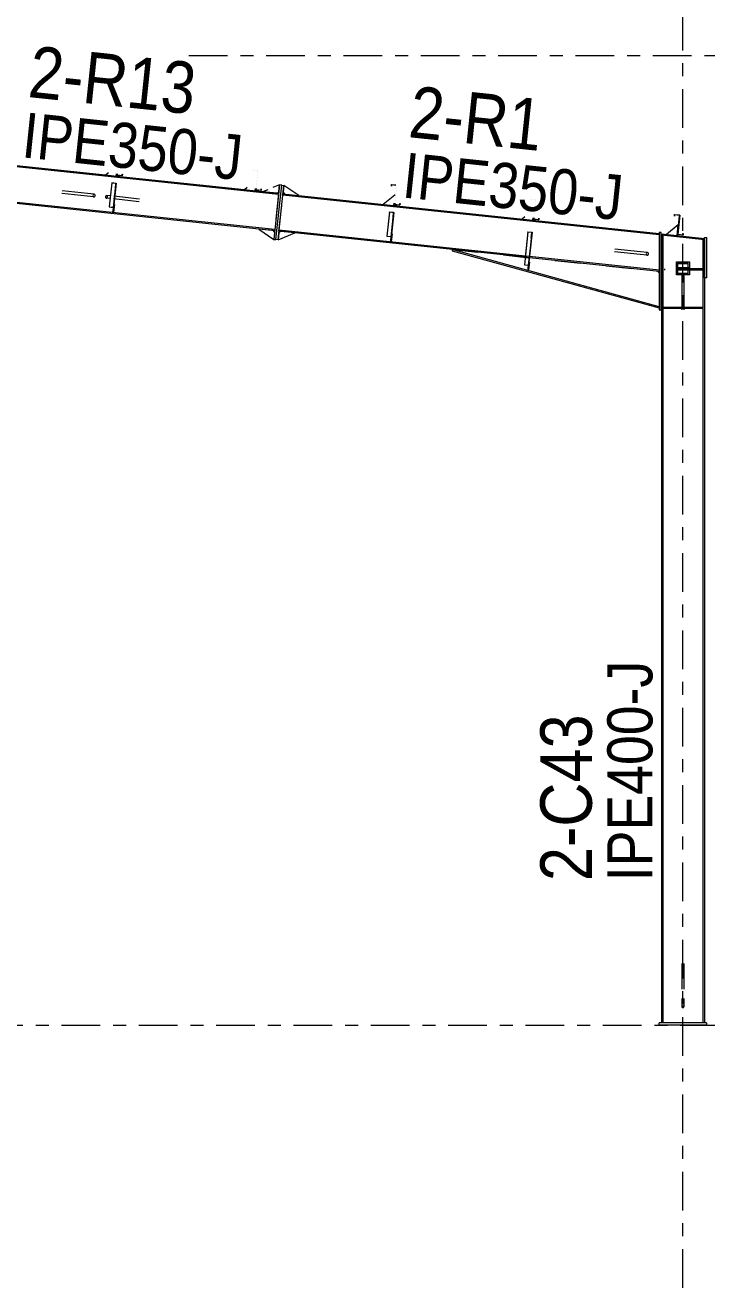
# Model space of a CAD drawing. Header units: millimetres. Extents: x -94 to 729, y -75 to 499.
# Drawn here: x 464.7 to 517.6, y 337.9 to 435.8 of the extents above; entities that cross this region are included whole.
import ezdxf

# ---------------------------------------------------------------- set-up
doc = ezdxf.new("R2010")
doc.units = ezdxf.units.MM
for name, pattern in [('XKITLINE00', [0]), ('XKITLINE02', [4, 2, -2]), ('XKITLINE03', [6, 3, -1, 1, -1])]:
    doc.linetypes.add(name, pattern=pattern)
for name, color, linetype, lineweight in [('Part', 2, 'Continuous', 0), ('PartMark', 7, 'Continuous', 0), ('S-grid', 1, 'Continuous', 0)]:
    doc.layers.add(name, color=color, linetype=linetype, lineweight=lineweight)
doc.styles.add('ARIAL', font='ARIAL.TTF')

# ---------------------------------------------------------------- blocks, each defined once
blk = doc.blocks.new('*A471')
at = {"layer": 'Part'}
blk.add_hatch(color=3, dxfattribs=at).paths.add_polyline_path([(515.706, 419.569), (515.718, 419.678), (515.733, 419.676), (515.719, 419.552), (515.305, 419.596), (515.463, 421.089), (515.078, 421.13), (515.067, 421.02), (515.052, 421.022), (515.065, 421.146), (515.479, 421.103), (515.322, 419.609)], flags=17)
blk = doc.blocks.new('*A472')
at = {"layer": 'Part'}
blk.add_hatch(color=3, dxfattribs=at).paths.add_polyline_path([(515.706, 419.569), (515.718, 419.678), (515.733, 419.676), (515.719, 419.552), (515.305, 419.596), (515.463, 421.089), (515.078, 421.13), (515.067, 421.02), (515.052, 421.022), (515.065, 421.146), (515.479, 421.103), (515.322, 419.609)], flags=17)
blk = doc.blocks.new('*A473')
at = {"layer": 'Part'}
blk.add_hatch(color=3, dxfattribs=at).paths.add_polyline_path([(504.518, 420.749), (504.53, 420.858), (504.545, 420.857), (504.531, 420.732), (504.117, 420.776), (504.275, 422.269), (503.89, 422.31), (503.879, 422.2), (503.864, 422.202), (503.877, 422.326), (504.291, 422.283), (504.134, 420.789)], flags=17)
blk = doc.blocks.new('*A474')
at = {"layer": 'Part'}
blk.add_hatch(color=3, dxfattribs=at).paths.add_polyline_path([(504.518, 420.749), (504.53, 420.858), (504.545, 420.857), (504.531, 420.732), (504.117, 420.776), (504.275, 422.269), (503.89, 422.31), (503.879, 422.2), (503.864, 422.202), (503.877, 422.326), (504.291, 422.283), (504.134, 420.789)], flags=17)
blk = doc.blocks.new('*A475')
at = {"layer": 'Part'}
blk.add_hatch(color=3, dxfattribs=at).paths.add_polyline_path([(493.745, 421.885), (493.756, 421.994), (493.771, 421.993), (493.758, 421.869), (493.344, 421.912), (493.501, 423.406), (493.117, 423.446), (493.105, 423.337), (493.09, 423.338), (493.103, 423.463), (493.518, 423.419), (493.36, 421.926)], flags=17)
blk = doc.blocks.new('*A476')
at = {"layer": 'Part'}
blk.add_hatch(color=3, dxfattribs=at).paths.add_polyline_path([(493.745, 421.885), (493.756, 421.994), (493.771, 421.993), (493.758, 421.869), (493.344, 421.912), (493.501, 423.406), (493.117, 423.446), (493.105, 423.337), (493.09, 423.338), (493.103, 423.463), (493.518, 423.419), (493.36, 421.926)], flags=17)
blk = doc.blocks.new('*A480')
at = {"layer": 'Part'}
blk.add_hatch(color=3, dxfattribs=at).paths.add_polyline_path([(503.676, 419.774), (503.679, 419.796), (504.01, 419.761), (503.962, 419.308), (503.946, 419.31), (503.991, 419.74)], flags=17)
blk = doc.blocks.new('*A481')
at = {"layer": 'Part'}
blk.add_hatch(color=3, dxfattribs=at).paths.add_polyline_path([(492.946, 421.32), (492.948, 421.34), (493.28, 421.305), (493.237, 420.904), (493.221, 420.906), (493.261, 421.287)], flags=17)
blk = doc.blocks.new('*A524')
at = {"layer": 'Part'}
blk.add_hatch(color=3, dxfattribs=at).paths.add_polyline_path([(471.399, 423.593), (471.401, 423.613), (471.732, 423.578), (471.69, 423.177), (471.673, 423.178), (471.714, 423.56)], flags=17)
blk = doc.blocks.new('*A532')
at = {"layer": 'Part'}
blk.add_hatch(color=3, dxfattribs=at).paths.add_polyline_path([(482.971, 423.021), (482.983, 423.131), (482.997, 423.129), (482.984, 423.005), (482.57, 423.049), (482.728, 424.542), (482.343, 424.583), (482.331, 424.473), (482.317, 424.475), (482.33, 424.599), (482.744, 424.555), (482.586, 423.062)], flags=17)
blk = doc.blocks.new('*A533')
at = {"layer": 'Part'}
blk.add_hatch(color=3, dxfattribs=at).paths.add_polyline_path([(482.971, 423.021), (482.983, 423.131), (482.997, 423.129), (482.984, 423.005), (482.57, 423.049), (482.728, 424.542), (482.343, 424.583), (482.331, 424.473), (482.317, 424.475), (482.33, 424.599), (482.744, 424.555), (482.586, 423.062)], flags=17)
blk = doc.blocks.new('*A534')
at = {"layer": 'Part'}
blk.add_hatch(color=3, dxfattribs=at).paths.add_polyline_path([(472.197, 424.158), (472.209, 424.267), (472.224, 424.266), (472.211, 424.141), (471.796, 424.185), (471.954, 425.678), (471.569, 425.719), (471.558, 425.61), (471.543, 425.611), (471.556, 425.735), (471.97, 425.692), (471.813, 424.198)], flags=17)
blk = doc.blocks.new('*A535')
at = {"layer": 'Part'}
blk.add_hatch(color=3, dxfattribs=at).paths.add_polyline_path([(472.197, 424.158), (472.209, 424.267), (472.224, 424.266), (472.211, 424.141), (471.796, 424.185), (471.954, 425.678), (471.569, 425.719), (471.558, 425.61), (471.543, 425.611), (471.556, 425.735), (471.97, 425.692), (471.813, 424.198)], flags=17)
blk = doc.blocks.new('*A1759')
at = {"layer": 'S-grid', "color": 1, "linetype": 'XKITLINE03', "lineweight": 0}
blk.add_line((477.383, 433.467), (578.208, 433.467), dxfattribs=at)
blk = doc.blocks.new('*A1760')
at = {"layer": 'S-grid', "color": 1, "linetype": 'XKITLINE03', "lineweight": 0}
blk.add_line((-54.497, 358.259), (578.208, 358.259), dxfattribs=at)
blk = doc.blocks.new('*A1766')
at = {"layer": 'Part', "color": 7, "linetype": 'XKITLINE02', "lineweight": 0}
for p, q in [((517.27, 416.918), (514.153, 416.918)), ((514.153, 416.835), (514.153, 416.918)), ((517.27, 416.835), (514.153, 416.835)), ((514.278, 416.918), (514.278, 416.835)), ((517.145, 416.835), (517.145, 416.918)), ((517.27, 416.918), (517.27, 416.835))]:
    blk.add_line(p, q, dxfattribs=at)
blk = doc.blocks.new('*A1767')
at = {"layer": 'Part', "color": 7, "linetype": 'XKITLINE02', "lineweight": 0}
for p, q in [((515.211, 417.002), (515.211, 416.918)), ((516.211, 417.002), (515.211, 417.002)), ((515.211, 416.918), (516.211, 416.918)), ((516.211, 416.918), (516.211, 417.002))]:
    blk.add_line(p, q, dxfattribs=at)
blk = doc.blocks.new('*A1768')
at = {"layer": 'Part', "color": 7, "linetype": 'XKITLINE02', "lineweight": 0}
for p, q in [((515.211, 417.46), (516.211, 417.46)), ((515.211, 416.46), (515.211, 417.46)), ((516.211, 417.46), (516.211, 416.46)), ((516.211, 416.46), (515.211, 416.46))]:
    blk.add_line(p, q, dxfattribs=at)
blk = doc.blocks.new('*A1769')
at = {"layer": 'Part', "color": 7, "linetype": 'XKITLINE02', "lineweight": 0}
for p, q in [((517.27, 413.931), (514.153, 413.931)), ((514.153, 413.931), (514.153, 413.848)), ((517.27, 413.848), (514.153, 413.848)), ((514.278, 413.848), (514.278, 413.931)), ((517.145, 413.848), (517.145, 413.931)), ((517.27, 413.848), (517.27, 413.931))]:
    blk.add_line(p, q, dxfattribs=at)
blk = doc.blocks.new('*A1770')
at = {"layer": 'Part', "color": 2, "linetype": 'XKITLINE00', "lineweight": 0}
for p, q in [((517.27, 413.931), (514.153, 413.931)), ((517.27, 413.848), (514.153, 413.848))]:
    blk.add_line(p, q, dxfattribs=at)
at = {"layer": 'Part', "color": 7, "linetype": 'XKITLINE02', "lineweight": 0}
for p, q in [((514.153, 413.848), (514.153, 413.931)), ((514.278, 413.848), (514.278, 413.931)), ((517.145, 413.848), (517.145, 413.931)), ((517.27, 413.848), (517.27, 413.931))]:
    blk.add_line(p, q, dxfattribs=at)
blk = doc.blocks.new('*A1771')
at = {"layer": 'Part', "color": 2, "linetype": 'XKITLINE00', "lineweight": 0}
for p, q in [((517.395, 416.232), (517.395, 419.357)), ((517.395, 419.357), (517.561, 419.357)), ((517.561, 416.232), (517.561, 419.357)), ((517.561, 416.232), (517.395, 416.232))]:
    blk.add_line(p, q, dxfattribs=at)
blk = doc.blocks.new('*A1772')
at = {"layer": 'Part', "color": 2, "linetype": 'XKITLINE00', "lineweight": 0}
for p, q in [((514.053, 419.644), (514.045, 419.561)), ((514.045, 419.561), (517.378, 419.21)), ((514.053, 419.644), (517.387, 419.293)), ((517.378, 419.21), (517.387, 419.293))]:
    blk.add_line(p, q, dxfattribs=at)
blk = doc.blocks.new('*A1773')
at = {"layer": 'Part', "color": 2, "linetype": 'XKITLINE00', "lineweight": 0}
for p, q in [((514.028, 419.748), (513.861, 419.748)), ((513.861, 419.748), (513.861, 413.748)), ((514.028, 413.748), (514.028, 419.748)), ((513.861, 413.748), (514.028, 413.748))]:
    blk.add_line(p, q, dxfattribs=at)
blk = doc.blocks.new('*A2106')
at = {"layer": 'Part', "color": 7, "linetype": 'XKITLINE02', "lineweight": 0}
for p, q in [((385.061, 430.317), (385.061, 433.041)), ((385.061, 433.041), (386.012, 433.041)), ((386.029, 433.055), (386.012, 433.041)), ((386.029, 433.055), (386.13, 433.137)), ((386.842, 433.062), (386.13, 433.137)), ((386.13, 433.137), (386.13, 433.137)), ((396.373, 432.057), (395.503, 432.148)), ((407.146, 430.92), (406.276, 431.012)), ((386.536, 430.161), (386.205, 430.196)), ((386.546, 430.252), (386.214, 430.287)), ((417.92, 429.784), (417.05, 429.876)), ((428.693, 428.648), (427.823, 428.739)), ((439.467, 427.511), (438.597, 427.603)), ((450.241, 426.375), (449.37, 426.467)), ((461.014, 425.239), (460.144, 425.33)), ((471.788, 424.102), (470.918, 424.194)), ((482.561, 422.966), (481.691, 423.058)), ((484.22, 422.791), (483.101, 422.909)), ((484.344, 422.778), (484.038, 419.877))]:
    blk.add_line(p, q, dxfattribs=at)
at = {"layer": 'Part', "color": 2, "linetype": 'XKITLINE00', "lineweight": 0}
for p, q in [((386.029, 433.055), (386.13, 433.137)), ((484.334, 422.687), (386.029, 433.055)), ((386.13, 433.137), (484.344, 422.778)), ((395.503, 432.148), (386.842, 433.062)), ((406.276, 431.012), (396.373, 432.057)), ((386.214, 430.287), (385.061, 430.409)), ((386.205, 430.196), (385.061, 430.317)), ((484.038, 419.877), (386.536, 430.161)), ((484.048, 419.968), (386.546, 430.252)), ((417.05, 429.876), (407.146, 430.92)), ((427.823, 428.739), (417.92, 429.784)), ((438.597, 427.603), (428.693, 428.648)), ((449.37, 426.467), (439.467, 427.511)), ((460.144, 425.33), (450.241, 426.375)), ((470.918, 424.194), (461.014, 425.239)), ((481.691, 423.058), (471.788, 424.102)), ((483.101, 422.909), (482.561, 422.966)), ((484.344, 422.778), (484.22, 422.791))]:
    blk.add_line(p, q, dxfattribs=at)
blk = doc.blocks.new('*A2111')
at = {"layer": 'Part', "color": 2, "linetype": 'XKITLINE00', "lineweight": 0}
for p, q in [((515.052, 421.022), (515.065, 421.146)), ((515.067, 421.02), (515.052, 421.022)), ((515.065, 421.146), (515.479, 421.103)), ((515.078, 421.13), (515.067, 421.02)), ((515.463, 421.089), (515.078, 421.13)), ((515.305, 419.596), (515.463, 421.089)), ((515.479, 421.103), (515.322, 419.609)), ((515.719, 419.552), (515.305, 419.596)), ((515.322, 419.609), (515.706, 419.569)), ((515.706, 419.569), (515.718, 419.678)), ((515.718, 419.678), (515.733, 419.676)), ((515.733, 419.676), (515.719, 419.552))]:
    blk.add_line(p, q, dxfattribs=at)
blk = doc.blocks.new('*A2112')
at = {"layer": 'Part', "color": 2, "linetype": 'XKITLINE00', "lineweight": 0}
for p, q in [((515.052, 421.022), (515.065, 421.146)), ((515.067, 421.02), (515.052, 421.022)), ((515.065, 421.146), (515.479, 421.103)), ((515.078, 421.13), (515.067, 421.02)), ((515.463, 421.089), (515.078, 421.13)), ((515.305, 419.596), (515.463, 421.089)), ((515.479, 421.103), (515.322, 419.609)), ((515.719, 419.552), (515.305, 419.596)), ((515.322, 419.609), (515.706, 419.569)), ((515.706, 419.569), (515.718, 419.678)), ((515.718, 419.678), (515.733, 419.676)), ((515.733, 419.676), (515.719, 419.552))]:
    blk.add_line(p, q, dxfattribs=at)
blk = doc.blocks.new('*A2113')
at = {"layer": 'Part', "color": 2, "linetype": 'XKITLINE00', "lineweight": 0}
for p, q in [((504.117, 420.776), (504.129, 420.892)), ((504.531, 420.732), (504.117, 420.776)), ((504.144, 420.89), (504.134, 420.789)), ((504.134, 420.789), (504.518, 420.749)), ((504.518, 420.749), (504.529, 420.85)), ((504.529, 420.85), (504.53, 420.858)), ((504.53, 420.858), (504.545, 420.857)), ((504.544, 420.848), (504.531, 420.732)), ((504.545, 420.857), (504.544, 420.848))]:
    blk.add_line(p, q, dxfattribs=at)
blk = doc.blocks.new('*A2114')
at = {"layer": 'Part', "color": 2, "linetype": 'XKITLINE00', "lineweight": 0}
for p, q in [((504.117, 420.776), (504.129, 420.892)), ((504.531, 420.732), (504.117, 420.776)), ((504.144, 420.89), (504.134, 420.789)), ((504.134, 420.789), (504.518, 420.749)), ((504.518, 420.749), (504.529, 420.85)), ((504.529, 420.85), (504.53, 420.858)), ((504.53, 420.858), (504.545, 420.857)), ((504.544, 420.848), (504.531, 420.732)), ((504.545, 420.857), (504.544, 420.848))]:
    blk.add_line(p, q, dxfattribs=at)
blk = doc.blocks.new('*A2115')
at = {"layer": 'Part', "color": 2, "linetype": 'XKITLINE00', "lineweight": 0}
for p, q in [((493.09, 423.338), (493.103, 423.463)), ((493.105, 423.337), (493.09, 423.338)), ((493.103, 423.463), (493.443, 423.427)), ((493.117, 423.446), (493.105, 423.337)), ((493.441, 423.412), (493.117, 423.446)), ((493.344, 421.912), (493.356, 422.028)), ((493.758, 421.869), (493.344, 421.912)), ((493.371, 422.027), (493.36, 421.926)), ((493.36, 421.926), (493.745, 421.885)), ((493.745, 421.885), (493.755, 421.986)), ((493.755, 421.986), (493.756, 421.994)), ((493.756, 421.994), (493.771, 421.993)), ((493.77, 421.985), (493.758, 421.869)), ((493.771, 421.993), (493.77, 421.985))]:
    blk.add_line(p, q, dxfattribs=at)
blk = doc.blocks.new('*A2116')
at = {"layer": 'Part', "color": 2, "linetype": 'XKITLINE00', "lineweight": 0}
for p, q in [((493.09, 423.338), (493.103, 423.463)), ((493.105, 423.337), (493.09, 423.338)), ((493.103, 423.463), (493.443, 423.427)), ((493.117, 423.446), (493.105, 423.337)), ((493.441, 423.412), (493.117, 423.446)), ((493.344, 421.912), (493.356, 422.028)), ((493.758, 421.869), (493.344, 421.912)), ((493.371, 422.027), (493.36, 421.926)), ((493.36, 421.926), (493.745, 421.885)), ((493.745, 421.885), (493.755, 421.986)), ((493.755, 421.986), (493.756, 421.994)), ((493.756, 421.994), (493.771, 421.993)), ((493.77, 421.985), (493.758, 421.869)), ((493.771, 421.993), (493.77, 421.985))]:
    blk.add_line(p, q, dxfattribs=at)
blk = doc.blocks.new('*A2117')
at = {"layer": 'Part', "color": 7, "linetype": 'XKITLINE02', "lineweight": 0}
for p, q in [((516.128, 417.377), (515.295, 417.377)), ((515.295, 417.377), (515.295, 416.543)), ((515.328, 416.577), (515.328, 417.343)), ((515.328, 417.343), (516.095, 417.343)), ((516.095, 417.343), (516.095, 416.577)), ((516.128, 416.543), (516.128, 417.377)), ((515.295, 416.543), (516.128, 416.543)), ((516.095, 416.577), (515.328, 416.577))]:
    blk.add_line(p, q, dxfattribs=at)
blk = doc.blocks.new('*A2122')
at = {"layer": 'Part', "color": 2, "linetype": 'XKITLINE00', "lineweight": 0}
for p, q in [((514.045, 419.561), (514.045, 358.425)), ((514.153, 419.55), (514.045, 419.561)), ((514.153, 419.55), (514.153, 358.425)), ((517.378, 419.21), (517.27, 419.221)), ((517.27, 419.221), (517.27, 358.425)), ((517.378, 419.21), (517.378, 358.425))]:
    blk.add_line(p, q, dxfattribs=at)
at = {"layer": 'Part', "color": 7, "linetype": 'XKITLINE02', "lineweight": 0}
for p, q in [((517.27, 419.221), (514.153, 419.55)), ((517.378, 358.425), (514.045, 358.425))]:
    blk.add_line(p, q, dxfattribs=at)
blk = doc.blocks.new('*A2123')
at = {"layer": 'Part', "color": 2, "linetype": 'XKITLINE00', "lineweight": 0}
for p, q in [((517.545, 358.425), (513.878, 358.425)), ((513.878, 358.259), (513.878, 358.425)), ((517.545, 358.259), (513.878, 358.259)), ((517.545, 358.425), (517.545, 358.259))]:
    blk.add_line(p, q, dxfattribs=at)
blk = doc.blocks.new('*A2125')
at = {"layer": 'Part', "color": 2, "linetype": 'XKITLINE00', "lineweight": 0}
for p, q in [((497.82, 418.424), (497.796, 418.335)), ((497.796, 418.335), (513.861, 413.898)), ((513.861, 413.993), (497.82, 418.424)), ((513.861, 416.61), (513.74, 416.744))]:
    blk.add_line(p, q, dxfattribs=at)
at = {"layer": 'Part', "color": 7, "linetype": 'XKITLINE02', "lineweight": 0}
for p, q in [((497.82, 418.424), (513.74, 416.744)), ((513.861, 416.61), (513.861, 413.898))]:
    blk.add_line(p, q, dxfattribs=at)
blk = doc.blocks.new('*A2126')
at = {"layer": 'Part', "color": 7, "linetype": 'XKITLINE02', "lineweight": 0}
for p, q in [((484.37, 419.842), (484.675, 422.743)), ((513.861, 419.664), (513.861, 416.732)), ((503.802, 417.792), (503.471, 417.827)), ((503.812, 417.884), (503.481, 417.919))]:
    blk.add_line(p, q, dxfattribs=at)
at = {"layer": 'Part', "color": 2, "linetype": 'XKITLINE00', "lineweight": 0}
for p, q in [((513.861, 419.572), (484.666, 422.652)), ((484.675, 422.743), (513.861, 419.664)), ((503.471, 417.827), (484.37, 419.842)), ((503.481, 417.919), (484.379, 419.933)), ((513.861, 416.732), (503.802, 417.792)), ((513.861, 416.824), (503.812, 417.884))]:
    blk.add_line(p, q, dxfattribs=at)
blk = doc.blocks.new('*A2127')
at = {"layer": 'Part', "color": 2, "linetype": 'XKITLINE00', "lineweight": 0}
for p, q in [((504.088, 420.896), (504.067, 420.697)), ((504.117, 420.776), (504.108, 420.693))]:
    blk.add_line(p, q, dxfattribs=at)
at = {"layer": 'Part', "color": 7, "linetype": 'XKITLINE02', "lineweight": 0}
for p, q in [((504.108, 420.693), (504.067, 420.697)), ((504.117, 420.776), (504.129, 420.892))]:
    blk.add_line(p, q, dxfattribs=at)
blk = doc.blocks.new('*A2128')
at = {"layer": 'Part', "color": 2, "linetype": 'XKITLINE00', "lineweight": 0}
blk.add_line((503.458, 420.963), (503.238, 420.785), dxfattribs=at)
at = {"layer": 'Part', "color": 7, "linetype": 'XKITLINE02', "lineweight": 0}
for p, q in [((503.238, 420.785), (504.067, 420.697)), ((504.067, 420.697), (504.088, 420.896))]:
    blk.add_line(p, q, dxfattribs=at)
blk = doc.blocks.new('*A2129')
at = {"layer": 'Part', "color": 2, "linetype": 'XKITLINE00', "lineweight": 0}
for p, q in [((503.676, 419.774), (503.409, 417.235)), ((503.676, 419.774), (503.679, 419.796)), ((503.991, 419.74), (503.676, 419.774)), ((503.679, 419.796), (504.01, 419.761)), ((503.946, 419.31), (503.699, 416.972)), ((504.01, 419.761), (503.741, 417.215)), ((503.946, 419.31), (503.991, 419.74)), ((503.946, 419.31), (503.962, 419.308)), ((503.409, 417.235), (503.723, 417.202)), ((503.699, 416.972), (503.716, 416.97))]:
    blk.add_line(p, q, dxfattribs=at)
at = {"layer": 'Part', "color": 7, "linetype": 'XKITLINE02', "lineweight": 0}
for p, q in [((503.41, 417.248), (503.741, 417.213)), ((503.716, 416.97), (503.741, 417.215))]:
    blk.add_line(p, q, dxfattribs=at)
blk = doc.blocks.new('*A2130')
at = {"layer": 'Part', "color": 7, "linetype": 'XKITLINE02', "lineweight": 0}
for p, q in [((503.679, 419.796), (503.409, 417.235)), ((503.991, 419.74), (503.699, 416.972)), ((503.716, 416.97), (504.01, 419.761)), ((503.409, 417.235), (503.723, 417.202)), ((503.41, 417.248), (503.741, 417.213)), ((503.699, 416.972), (503.716, 416.97))]:
    blk.add_line(p, q, dxfattribs=at)
blk = doc.blocks.new('*A2131')
at = {"layer": 'Part', "color": 7, "linetype": 'XKITLINE02', "lineweight": 0}
for p, q in [((503.767, 417.456), (503.701, 416.835)), ((503.743, 416.83), (503.808, 417.452)), ((503.808, 417.452), (503.767, 417.456)), ((503.701, 416.835), (503.743, 416.83)), ((503.715, 416.959), (503.756, 416.955))]:
    blk.add_line(p, q, dxfattribs=at)
blk = doc.blocks.new('*A2132')
at = {"layer": 'Part', "color": 7, "linetype": 'XKITLINE02', "lineweight": 0}
for p, q in [((503.741, 417.215), (503.767, 417.456)), ((503.715, 416.959), (503.756, 416.955))]:
    blk.add_line(p, q, dxfattribs=at)
at = {"layer": 'Part', "color": 2, "linetype": 'XKITLINE00', "lineweight": 0}
for p, q in [((503.808, 417.452), (503.743, 416.83)), ((503.767, 417.456), (503.808, 417.452)), ((503.701, 416.835), (503.741, 417.215)), ((503.743, 416.83), (503.701, 416.835))]:
    blk.add_line(p, q, dxfattribs=at)
blk = doc.blocks.new('*A2133')
at = {"layer": 'Part', "color": 2, "linetype": 'XKITLINE00', "lineweight": 0}
for p, q in [((493.038, 419.02), (493.075, 419.37)), ((493.145, 419.637), (493.08, 419.016)), ((493.104, 419.642), (493.145, 419.637))]:
    blk.add_line(p, q, dxfattribs=at)
at = {"layer": 'Part', "color": 7, "linetype": 'XKITLINE02', "lineweight": 0}
for p, q in [((493.075, 419.37), (493.104, 419.642)), ((493.08, 419.016), (493.038, 419.02)), ((493.052, 419.144), (493.093, 419.14))]:
    blk.add_line(p, q, dxfattribs=at)
blk = doc.blocks.new('*A2134')
at = {"layer": 'Part', "color": 7, "linetype": 'XKITLINE02', "lineweight": 0}
for p, q in [((493.104, 419.642), (493.038, 419.02)), ((493.08, 419.016), (493.145, 419.637)), ((493.145, 419.637), (493.104, 419.642)), ((493.038, 419.02), (493.08, 419.016)), ((493.052, 419.144), (493.093, 419.14))]:
    blk.add_line(p, q, dxfattribs=at)
blk = doc.blocks.new('*A2135')
at = {"layer": 'Part', "color": 7, "linetype": 'XKITLINE02', "lineweight": 0}
for p, q in [((492.948, 421.34), (492.75, 419.459)), ((493.261, 421.287), (493.037, 419.166)), ((493.054, 419.164), (493.28, 421.305)), ((492.75, 419.459), (493.065, 419.426)), ((492.751, 419.473), (493.083, 419.438)), ((493.037, 419.166), (493.054, 419.164))]:
    blk.add_line(p, q, dxfattribs=at)
blk = doc.blocks.new('*A2136')
at = {"layer": 'Part', "color": 2, "linetype": 'XKITLINE00', "lineweight": 0}
for p, q in [((492.946, 421.32), (492.75, 419.459)), ((492.946, 421.32), (492.948, 421.34)), ((493.261, 421.287), (492.946, 421.32)), ((492.948, 421.34), (493.28, 421.305)), ((493.28, 421.305), (493.075, 419.37)), ((493.221, 420.906), (493.261, 421.287)), ((493.221, 420.906), (493.037, 419.166)), ((493.237, 420.904), (493.221, 420.906)), ((492.75, 419.459), (493.065, 419.426)), ((493.037, 419.166), (493.054, 419.164))]:
    blk.add_line(p, q, dxfattribs=at)
at = {"layer": 'Part', "color": 7, "linetype": 'XKITLINE02', "lineweight": 0}
for p, q in [((492.751, 419.473), (493.083, 419.438)), ((493.075, 419.37), (493.054, 419.164))]:
    blk.add_line(p, q, dxfattribs=at)
blk = doc.blocks.new('*A2137')
at = {"layer": 'Part', "color": 2, "linetype": 'XKITLINE00', "lineweight": 0}
for p, q in [((493.314, 422.033), (493.293, 421.834)), ((493.344, 421.912), (493.335, 421.829))]:
    blk.add_line(p, q, dxfattribs=at)
at = {"layer": 'Part', "color": 7, "linetype": 'XKITLINE02', "lineweight": 0}
for p, q in [((493.335, 421.829), (493.293, 421.834)), ((493.344, 421.912), (493.356, 422.028))]:
    blk.add_line(p, q, dxfattribs=at)
blk = doc.blocks.new('*A2138')
at = {"layer": 'Part', "color": 2, "linetype": 'XKITLINE00', "lineweight": 0}
for p, q in [((515.412, 421.009), (515.255, 419.517)), ((515.454, 421.005), (515.412, 421.009)), ((515.305, 419.596), (515.296, 419.513))]:
    blk.add_line(p, q, dxfattribs=at)
at = {"layer": 'Part', "color": 7, "linetype": 'XKITLINE02', "lineweight": 0}
for p, q in [((515.305, 419.596), (515.454, 421.005)), ((515.296, 419.513), (515.255, 419.517))]:
    blk.add_line(p, q, dxfattribs=at)
blk = doc.blocks.new('*A2139')
at = {"layer": 'Part', "color": 2, "linetype": 'XKITLINE00', "lineweight": 0}
blk.add_line((515.342, 420.346), (514.426, 419.605), dxfattribs=at)
at = {"layer": 'Part', "color": 7, "linetype": 'XKITLINE02', "lineweight": 0}
for p, q in [((515.255, 419.517), (515.342, 420.346)), ((514.426, 419.605), (515.255, 419.517))]:
    blk.add_line(p, q, dxfattribs=at)
blk = doc.blocks.new('*A2298')
at = {"layer": 'S-grid', "color": 1, "linetype": 'XKITLINE03', "lineweight": 0}
blk.add_line((515.711, 337.879), (515.711, 475.187), dxfattribs=at)
blk = doc.blocks.new('*A2299')
at = {"layer": 'Part', "color": 7, "linetype": 'XKITLINE02', "lineweight": 0}
for p, q in [((484.356, 419.718), (484.3, 419.179)), ((485.613, 419.711), (484.494, 419.829))]:
    blk.add_line(p, q, dxfattribs=at)
at = {"layer": 'Part', "color": 2, "linetype": 'XKITLINE00', "lineweight": 0}
for p, q in [((484.3, 419.179), (485.613, 419.711)), ((484.494, 419.829), (484.356, 419.718))]:
    blk.add_line(p, q, dxfattribs=at)
blk = doc.blocks.new('*A2300')
at = {"layer": 'Part', "color": 2, "linetype": 'XKITLINE00', "lineweight": 0}
for p, q in [((484.414, 423.441), (483.889, 423.228)), ((483.495, 423.068), (483.101, 422.909)), ((484.22, 422.791), (484.357, 422.902))]:
    blk.add_line(p, q, dxfattribs=at)
at = {"layer": 'Part', "color": 7, "linetype": 'XKITLINE02', "lineweight": 0}
for p, q in [((484.357, 422.902), (484.414, 423.441)), ((483.101, 422.909), (484.22, 422.791))]:
    blk.add_line(p, q, dxfattribs=at)
blk = doc.blocks.new('*A2301')
at = {"layer": 'Part', "color": 7, "linetype": 'XKITLINE02', "lineweight": 0}
for p, q in [((484.745, 423.406), (484.689, 422.867)), ((484.8, 422.73), (485.919, 422.612))]:
    blk.add_line(p, q, dxfattribs=at)
at = {"layer": 'Part', "color": 2, "linetype": 'XKITLINE00', "lineweight": 0}
for p, q in [((485.919, 422.612), (484.745, 423.406)), ((484.689, 422.867), (484.8, 422.73))]:
    blk.add_line(p, q, dxfattribs=at)
blk = doc.blocks.new('*A2302')
at = {"layer": 'Part', "color": 2, "linetype": 'XKITLINE00', "lineweight": 0}
for p, q in [((493.361, 422.646), (492.465, 421.921)), ((493.381, 422.663), (493.361, 422.646))]:
    blk.add_line(p, q, dxfattribs=at)
at = {"layer": 'Part', "color": 7, "linetype": 'XKITLINE02', "lineweight": 0}
for p, q in [((492.465, 421.921), (493.293, 421.834)), ((493.293, 421.834), (493.314, 422.033))]:
    blk.add_line(p, q, dxfattribs=at)
blk = doc.blocks.new('*A2303')
at = {"layer": 'Part', "color": 2, "linetype": 'XKITLINE00', "lineweight": 0}
for p, q in [((471.491, 421.293), (471.528, 421.643)), ((471.598, 421.91), (471.533, 421.288)), ((471.557, 421.914), (471.598, 421.91))]:
    blk.add_line(p, q, dxfattribs=at)
at = {"layer": 'Part', "color": 7, "linetype": 'XKITLINE02', "lineweight": 0}
for p, q in [((471.533, 421.288), (471.491, 421.293)), ((471.504, 421.417), (471.546, 421.413)), ((471.528, 421.643), (471.557, 421.914))]:
    blk.add_line(p, q, dxfattribs=at)
blk = doc.blocks.new('*A2304')
at = {"layer": 'Part', "color": 7, "linetype": 'XKITLINE02', "lineweight": 0}
for p, q in [((471.557, 421.914), (471.491, 421.293)), ((471.491, 421.293), (471.533, 421.288)), ((471.504, 421.417), (471.546, 421.413)), ((471.533, 421.288), (471.598, 421.91)), ((471.598, 421.91), (471.557, 421.914))]:
    blk.add_line(p, q, dxfattribs=at)
blk = doc.blocks.new('*A2305')
at = {"layer": 'Part', "color": 7, "linetype": 'XKITLINE02', "lineweight": 0}
for p, q in [((471.401, 423.613), (471.202, 421.732)), ((471.714, 423.56), (471.49, 421.439)), ((471.507, 421.437), (471.732, 423.578)), ((471.202, 421.732), (471.517, 421.699)), ((471.204, 421.745), (471.535, 421.711)), ((471.49, 421.439), (471.507, 421.437))]:
    blk.add_line(p, q, dxfattribs=at)
blk = doc.blocks.new('*A2306')
at = {"layer": 'Part', "color": 2, "linetype": 'XKITLINE00', "lineweight": 0}
for p, q in [((471.399, 423.593), (471.202, 421.732)), ((471.399, 423.593), (471.401, 423.613)), ((471.714, 423.56), (471.399, 423.593)), ((471.401, 423.613), (471.732, 423.578)), ((471.673, 423.178), (471.49, 421.439)), ((471.732, 423.578), (471.528, 421.643)), ((471.673, 423.178), (471.714, 423.56)), ((471.673, 423.178), (471.69, 423.177)), ((471.202, 421.732), (471.517, 421.699)), ((471.49, 421.439), (471.507, 421.437))]:
    blk.add_line(p, q, dxfattribs=at)
at = {"layer": 'Part', "color": 7, "linetype": 'XKITLINE02', "lineweight": 0}
for p, q in [((471.204, 421.745), (471.535, 421.711)), ((471.507, 421.437), (471.528, 421.643))]:
    blk.add_line(p, q, dxfattribs=at)
blk = doc.blocks.new('*A2323')
at = {"layer": 'Part', "color": 2, "linetype": 'XKITLINE00', "lineweight": 0}
for p, q in [((482.541, 423.169), (482.52, 422.97)), ((482.57, 423.049), (482.561, 422.966))]:
    blk.add_line(p, q, dxfattribs=at)
at = {"layer": 'Part', "color": 7, "linetype": 'XKITLINE02', "lineweight": 0}
for p, q in [((482.57, 423.049), (482.582, 423.165)), ((482.561, 422.966), (482.52, 422.97))]:
    blk.add_line(p, q, dxfattribs=at)
blk = doc.blocks.new('*A2324')
at = {"layer": 'Part', "color": 2, "linetype": 'XKITLINE00', "lineweight": 0}
blk.add_line((481.911, 423.235), (481.691, 423.058), dxfattribs=at)
at = {"layer": 'Part', "color": 7, "linetype": 'XKITLINE02', "lineweight": 0}
for p, q in [((482.52, 422.97), (482.541, 423.169)), ((481.691, 423.058), (482.52, 422.97))]:
    blk.add_line(p, q, dxfattribs=at)
blk = doc.blocks.new('*A2325')
at = {"layer": 'Part', "color": 2, "linetype": 'XKITLINE00', "lineweight": 0}
blk.add_line((471.137, 424.372), (470.918, 424.194), dxfattribs=at)
at = {"layer": 'Part', "color": 7, "linetype": 'XKITLINE02', "lineweight": 0}
for p, q in [((470.918, 424.194), (471.746, 424.107)), ((471.746, 424.107), (471.767, 424.305))]:
    blk.add_line(p, q, dxfattribs=at)
blk = doc.blocks.new('*A2326')
at = {"layer": 'Part', "color": 2, "linetype": 'XKITLINE00', "lineweight": 0}
for p, q in [((471.767, 424.305), (471.746, 424.107)), ((471.796, 424.185), (471.788, 424.102))]:
    blk.add_line(p, q, dxfattribs=at)
at = {"layer": 'Part', "color": 7, "linetype": 'XKITLINE02', "lineweight": 0}
for p, q in [((471.796, 424.185), (471.809, 424.301)), ((471.788, 424.102), (471.746, 424.107))]:
    blk.add_line(p, q, dxfattribs=at)
blk = doc.blocks.new('*A2333')
at = {"layer": 'Part', "color": 7, "linetype": 'XKITLINE02', "lineweight": 0}
for p, q in [((515.628, 363.043), (515.628, 360.321)), ((515.795, 363.043), (515.795, 360.321))]:
    blk.add_line(p, q, dxfattribs=at)
at = {"layer": 'Part', "color": 2, "linetype": 'XKITLINE00', "lineweight": 0}
for p, q in [((515.628, 360.321), (515.628, 359.674)), ((515.652, 359.717), (515.628, 359.674)), ((515.628, 359.674), (515.652, 359.631)), ((515.711, 359.735), (515.652, 359.717)), ((515.652, 359.631), (515.711, 359.613)), ((515.77, 359.717), (515.711, 359.735)), ((515.711, 359.613), (515.77, 359.631)), ((515.795, 359.674), (515.77, 359.717)), ((515.77, 359.631), (515.795, 359.674)), ((515.795, 360.321), (515.795, 359.674))]:
    blk.add_line(p, q, dxfattribs=at)
blk = doc.blocks.new('*A2334')
at = {"layer": 'Part', "color": 2, "linetype": 'XKITLINE00', "lineweight": 0}
for p, q in [((515.652, 416.431), (515.628, 416.388)), ((515.628, 416.388), (515.628, 415.741)), ((515.628, 416.388), (515.652, 416.345)), ((515.711, 416.449), (515.652, 416.431)), ((515.652, 416.345), (515.711, 416.327)), ((515.77, 416.431), (515.711, 416.449)), ((515.711, 416.327), (515.77, 416.345)), ((515.795, 416.388), (515.77, 416.431)), ((515.77, 416.345), (515.795, 416.388)), ((515.795, 416.388), (515.795, 415.741))]:
    blk.add_line(p, q, dxfattribs=at)
at = {"layer": 'Part', "color": 7, "linetype": 'XKITLINE02', "lineweight": 0}
for p, q in [((515.628, 415.741), (515.628, 413.019)), ((515.795, 415.741), (515.795, 413.019))]:
    blk.add_line(p, q, dxfattribs=at)
blk = doc.blocks.new('*A2341')
at = {"layer": 'Part', "color": 7, "linetype": 'XKITLINE02', "lineweight": 0}
for p, q in [((469.481, 422.565), (467.526, 422.771)), ((469.503, 422.772), (467.548, 422.978))]:
    blk.add_line(p, q, dxfattribs=at)
at = {"layer": 'Part', "color": 2, "linetype": 'XKITLINE00', "lineweight": 0}
for p, q in [((470.014, 422.509), (469.481, 422.565)), ((470.035, 422.716), (469.503, 422.772)), ((469.955, 422.672), (469.938, 422.621)), ((469.938, 422.621), (469.944, 422.568)), ((469.944, 422.568), (469.972, 422.527)), ((469.991, 422.706), (469.955, 422.672)), ((469.972, 422.527), (470.014, 422.509)), ((470.035, 422.716), (469.991, 422.706)), ((470.014, 422.509), (470.058, 422.518)), ((470.077, 422.697), (470.035, 422.716)), ((470.058, 422.518), (470.094, 422.553)), ((470.105, 422.656), (470.077, 422.697)), ((470.094, 422.553), (470.111, 422.603)), ((470.111, 422.603), (470.105, 422.656))]:
    blk.add_line(p, q, dxfattribs=at)
blk = doc.blocks.new('*A2342')
at = {"layer": 'Part', "color": 2, "linetype": 'XKITLINE00', "lineweight": 0}
for p, q in [((470.914, 422.571), (470.897, 422.52)), ((470.897, 422.52), (470.903, 422.467)), ((470.903, 422.467), (470.93, 422.426)), ((470.949, 422.605), (470.914, 422.571)), ((470.93, 422.426), (470.972, 422.408)), ((470.993, 422.615), (470.949, 422.605)), ((470.972, 422.408), (471.016, 422.417)), ((471.27, 422.376), (470.972, 422.408)), ((471.292, 422.583), (470.993, 422.615)), ((471.035, 422.596), (470.993, 422.615)), ((471.016, 422.417), (471.051, 422.452)), ((471.062, 422.555), (471.035, 422.596)), ((471.051, 422.452), (471.068, 422.502)), ((471.068, 422.502), (471.062, 422.555))]:
    blk.add_line(p, q, dxfattribs=at)
at = {"layer": 'Part', "color": 7, "linetype": 'XKITLINE02', "lineweight": 0}
for p, q in [((473.519, 422.139), (471.27, 422.376)), ((473.541, 422.346), (471.292, 422.583))]:
    blk.add_line(p, q, dxfattribs=at)
blk = doc.blocks.new('*A2345')
at = {"layer": 'Part', "color": 2, "linetype": 'XKITLINE00', "lineweight": 0}
for p, q in [((482.57, 423.049), (482.582, 423.165)), ((482.597, 423.163), (482.586, 423.062)), ((482.984, 423.005), (482.57, 423.049)), ((482.586, 423.062), (482.971, 423.021)), ((482.971, 423.021), (482.982, 423.123)), ((482.982, 423.123), (482.983, 423.131)), ((482.983, 423.131), (482.997, 423.129)), ((482.997, 423.121), (482.984, 423.005)), ((482.997, 423.129), (482.997, 423.121))]:
    blk.add_line(p, q, dxfattribs=at)
blk = doc.blocks.new('*A2346')
at = {"layer": 'Part', "color": 2, "linetype": 'XKITLINE00', "lineweight": 0}
for p, q in [((482.57, 423.049), (482.582, 423.165)), ((482.597, 423.163), (482.586, 423.062)), ((482.984, 423.005), (482.57, 423.049)), ((482.586, 423.062), (482.971, 423.021)), ((482.971, 423.021), (482.982, 423.123)), ((482.982, 423.123), (482.983, 423.131)), ((482.983, 423.131), (482.997, 423.129)), ((482.997, 423.121), (482.984, 423.005)), ((482.997, 423.129), (482.997, 423.121))]:
    blk.add_line(p, q, dxfattribs=at)
blk = doc.blocks.new('*A2347')
at = {"layer": 'Part', "color": 2, "linetype": 'XKITLINE00', "lineweight": 0}
for p, q in [((471.796, 424.185), (471.809, 424.301)), ((472.211, 424.141), (471.796, 424.185)), ((471.824, 424.299), (471.813, 424.198)), ((471.813, 424.198), (472.197, 424.158)), ((472.197, 424.158), (472.208, 424.259)), ((472.208, 424.259), (472.209, 424.267)), ((472.209, 424.267), (472.224, 424.266)), ((472.223, 424.257), (472.211, 424.141)), ((472.224, 424.266), (472.223, 424.257))]:
    blk.add_line(p, q, dxfattribs=at)
blk = doc.blocks.new('*A2348')
at = {"layer": 'Part', "color": 2, "linetype": 'XKITLINE00', "lineweight": 0}
for p, q in [((471.796, 424.185), (471.809, 424.301)), ((472.211, 424.141), (471.796, 424.185)), ((471.824, 424.299), (471.813, 424.198)), ((471.813, 424.198), (472.197, 424.158)), ((472.197, 424.158), (472.208, 424.259)), ((472.208, 424.259), (472.209, 424.267)), ((472.209, 424.267), (472.224, 424.266)), ((472.223, 424.257), (472.211, 424.141)), ((472.224, 424.266), (472.223, 424.257))]:
    blk.add_line(p, q, dxfattribs=at)
blk = doc.blocks.new('*A2359')
at = {"layer": 'Part', "color": 2, "linetype": 'XKITLINE00', "lineweight": 0}
for p, q in [((484.134, 419.197), (484.58, 423.423)), ((484.3, 419.179), (484.745, 423.406)), ((484.58, 423.423), (484.745, 423.406)), ((484.3, 419.179), (484.134, 419.197))]:
    blk.add_line(p, q, dxfattribs=at)
blk = doc.blocks.new('*A2360')
at = {"layer": 'Part', "color": 2, "linetype": 'XKITLINE00', "lineweight": 0}
for p, q in [((484.414, 423.441), (483.968, 419.214)), ((484.134, 419.197), (484.58, 423.423)), ((484.58, 423.423), (484.414, 423.441)), ((483.968, 419.214), (484.134, 419.197))]:
    blk.add_line(p, q, dxfattribs=at)
blk = doc.blocks.new('*A2361')
at = {"layer": 'Part', "color": 2, "linetype": 'XKITLINE00', "lineweight": 0}
for p, q in [((482.795, 420.008), (483.968, 419.214)), ((483.914, 419.89), (484.025, 419.753))]:
    blk.add_line(p, q, dxfattribs=at)
at = {"layer": 'Part', "color": 7, "linetype": 'XKITLINE02', "lineweight": 0}
for p, q in [((483.914, 419.89), (482.795, 420.008)), ((484.025, 419.753), (483.968, 419.214))]:
    blk.add_line(p, q, dxfattribs=at)
blk = doc.blocks.new('*A2363')
at = {"layer": 'Part', "color": 7, "linetype": 'XKITLINE02', "lineweight": 0}
for p, q in [((512.405, 418.037), (510.4, 418.249)), ((512.427, 418.244), (510.421, 418.456))]:
    blk.add_line(p, q, dxfattribs=at)
at = {"layer": 'Part', "color": 2, "linetype": 'XKITLINE00', "lineweight": 0}
for p, q in [((512.969, 418.187), (512.427, 418.244)), ((512.947, 417.98), (512.405, 418.037)), ((512.89, 418.143), (512.873, 418.093)), ((512.873, 418.093), (512.879, 418.04)), ((512.879, 418.04), (512.906, 417.998)), ((512.925, 418.178), (512.89, 418.143)), ((512.906, 417.998), (512.947, 417.98)), ((512.969, 418.187), (512.925, 418.178)), ((512.947, 417.98), (512.992, 417.989)), ((513.01, 418.169), (512.969, 418.187)), ((512.992, 417.989), (513.027, 418.024)), ((513.038, 418.128), (513.01, 418.169)), ((513.027, 418.024), (513.044, 418.075)), ((513.044, 418.075), (513.038, 418.128))]:
    blk.add_line(p, q, dxfattribs=at)
blk = doc.blocks.new('*A2395')
at = {"layer": 'PartMark', "color": 3, "style": 'ARIAL', "width": 0.85}
blk.add_text('2-R1', height=4, rotation=-6.02179, dxfattribs=at).set_placement((494.339, 427.153))
at = {"layer": 'PartMark', "color": 7, "style": 'ARIAL', "width": 0.85}
blk.add_text('IPE350-J', height=3.5, rotation=-6.02179, dxfattribs=at).set_placement((493.846, 422.479))
blk = doc.blocks.new('*A2396')
at = {"layer": 'PartMark', "color": 3, "style": 'ARIAL', "width": 0.85}
blk.add_text('2-R13', height=4, rotation=-6.02179, dxfattribs=at).set_placement((464.821, 430.267))
at = {"layer": 'PartMark', "color": 7, "style": 'ARIAL', "width": 0.85}
blk.add_text('IPE350-J', height=3.5, rotation=-6.02179, dxfattribs=at).set_placement((464.328, 425.593))
blk = doc.blocks.new('*A2398')
at = {"layer": 'PartMark', "color": 7, "style": 'ARIAL', "width": 0.85}
blk.add_text('IPE400-J', height=3.5, rotation=90.00021, dxfattribs=at).set_placement((513.345, 369.425))
at = {"layer": 'PartMark', "color": 3, "style": 'ARIAL', "width": 0.85}
blk.add_text('2-C43', height=4, rotation=90.00021, dxfattribs=at).set_placement((508.645, 369.425))

msp = doc.modelspace()

# ---------------------------------------------------------------- block references
at = {"lineweight": 0}
for name in ['*A2298', '*A1759', '*A2396', '*A2106', '*A2395', '*A534', '*A535', '*A2325', '*A2326', '*A2347', '*A2348', '*A532', '*A533', '*A2305', '*A2306', '*A524', '*A2324', '*A2323', '*A2345', '*A2346', '*A2300', '*A2360', '*A2359', '*A2301', '*A475', '*A476', '*A2115', '*A2116', '*A2341', '*A2342', '*A2126', '*A2302', '*A473', '*A474', '*A2303', '*A2304', '*A2135', '*A2136', '*A481', '*A2137', '*A2128', '*A2127', '*A2113', '*A2114', '*A2139', '*A471', '*A472', '*A2111', '*A2112', '*A2138', '*A2361', '*A2299', '*A2133', '*A2134', '*A2129', '*A2130', '*A480', '*A1773', '*A1772', '*A2122', '*A1771', '*A2125', '*A2363', '*A2131', '*A2132', '*A1768', '*A2117', '*A1766', '*A1767', '*A2334', '*A1769', '*A1770', '*A2398', '*A2333', '*A1760', '*A2123']:
    msp.add_blockref(name, (0, 0), dxfattribs=at)

doc.saveas('drawing.dxf')
